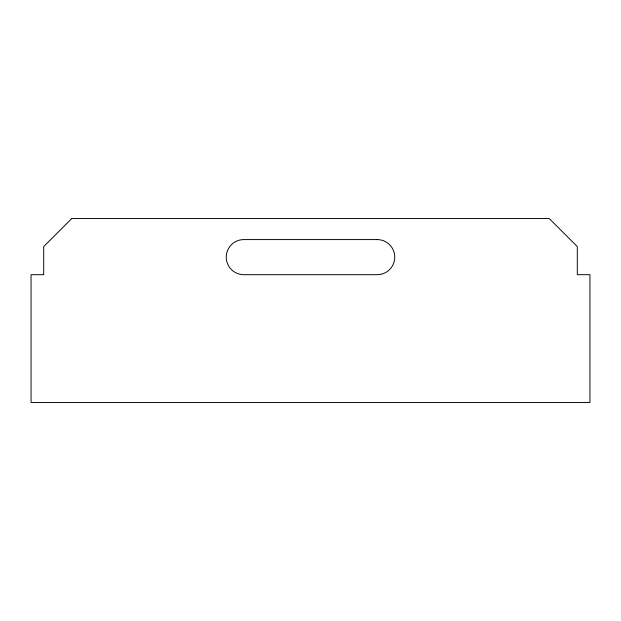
<?xml version="1.0" encoding="UTF-8"?>
<svg xmlns="http://www.w3.org/2000/svg" width="621" height="621" viewBox="0 0 621 621"><rect width="100%" height="100%" fill="white"/><g stroke="black" fill="none" stroke-linecap="round" stroke-linejoin="round"><path stroke-width="0.93" d="M71.772 218.522L43.687 246.607L43.687 274.692L31.05 274.692L31.05 402.478L589.95 402.478L589.95 274.692L577.313 274.692L577.313 246.607L549.228 218.522L71.772 218.522M377.203 239.582L243.797 239.582A17.551 17.551 0 0 0 226.246 257.141A17.551 17.551 0 0 0 243.797 274.692L377.203 274.692A17.551 17.551 0 0 0 394.754 257.141A17.551 17.551 0 0 0 377.203 239.582"/></g></svg>
